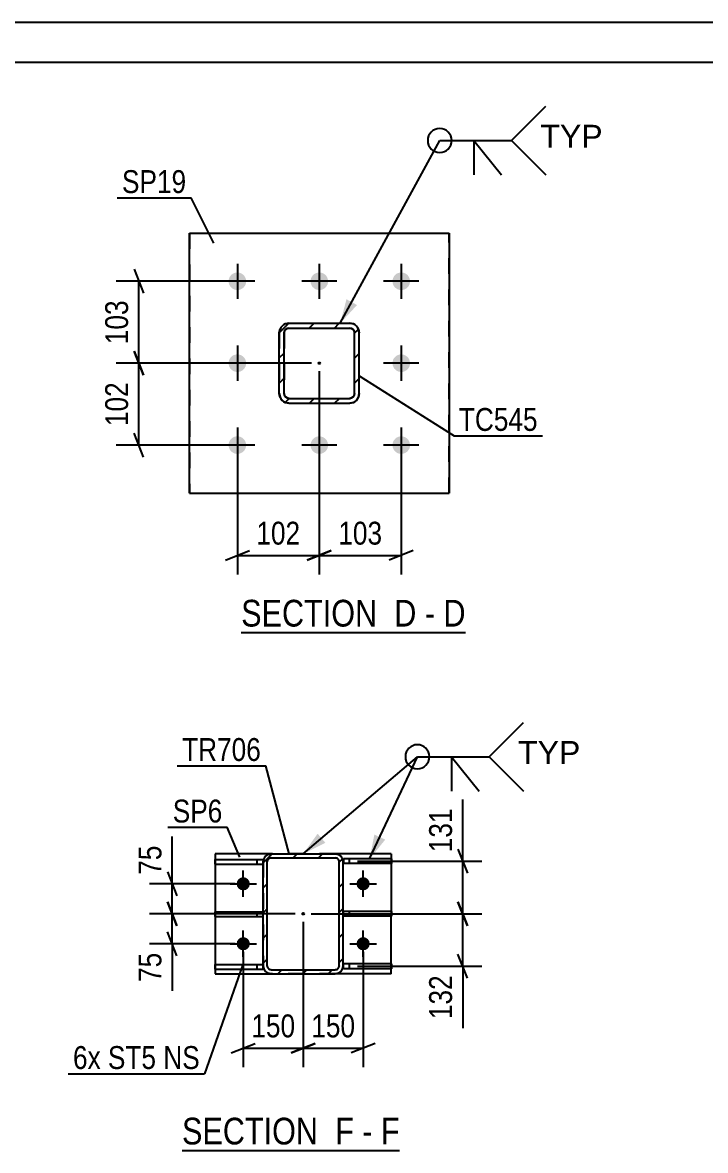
# Model space of a CAD drawing. Header units: millimetres. Extents: x 0 to 841, y 0 to 594.
# Drawn here: x 302.9 to 388.3, y 452.9 to 594 of the extents above; entities that cross this region are included whole.
import ezdxf

# ---------------------------------------------------------------- set-up
doc = ezdxf.new("R2010")
doc.units = ezdxf.units.MM
doc.linetypes.add('DXK_LINE_DOT2', pattern=[3.9198, 1.9599, -1.9599])
doc.linetypes.add('DXK_LINE_DOT3', pattern=[5.9187, 2.979, -0.9799, 0.9799, -0.9799])
doc.styles.add('Arial', font='ARIAL.TTF', dxfattribs={"height": 0.2})
doc.styles.add('Arial Narrow', font='ARIALN.TTF', dxfattribs={"height": 0.2})

# ---------------------------------------------------------------- blocks, each defined once
blk = doc.blocks.new('Unknown-761551059-1129')
at = {"color": 5, "linetype": 'Continuous'}
for p, q in [((841, 594), (0, 594)), ((836, 589), (5, 589))]:
    blk.add_line(p, q, dxfattribs=at)
blk = doc.blocks.new('Unknown-761551059-15 - 25766')
at = {"color": 6, "linetype": 'Continuous'}
blk.add_line((330.22, 517.68), (358.29, 517.68), dxfattribs=at)
at = {"color": 0, "linetype": 'Continuous'}
for points in [[(348.32, 518.43), (348.32, 521.93), (330.22, 521.93), (330.22, 518.43)], [(352.14, 518.43), (352.14, 521.93), (349.37, 521.93), (349.37, 518.43)], [(354.47, 518.43), (354.47, 521.93), (353.19, 521.93), (353.19, 518.43)], [(358.29, 518.43), (358.29, 521.93), (355.52, 521.93), (355.52, 518.43)]]:
    blk.add_wipeout(points, dxfattribs=at)
at = {"color": 7, "linetype": 'Continuous', "style": 'Arial Narrow'}
for s, p in [('SECTION ', (330.22, 518.43)), ('D', (349.37, 518.43)), ('D', (355.52, 518.43)), ('-', (353.19, 518.43))]:
    blk.add_text(s, height=3.34, dxfattribs=at).set_placement(p)
blk = doc.blocks.new('Unknown-761551059-17 - 26700')
at = {"color": 6, "linetype": 'Continuous'}
blk.add_line((322.82, 452.88), (350.03, 452.88), dxfattribs=at)
at = {"color": 0, "linetype": 'Continuous'}
for points in [[(340.93, 453.63), (340.93, 457.13), (322.82, 457.13), (322.82, 453.63)], [(344.32, 453.63), (344.32, 457.13), (341.98, 457.13), (341.98, 453.63)], [(346.64, 453.63), (346.64, 457.13), (345.37, 457.13), (345.37, 453.63)], [(350.03, 453.63), (350.03, 457.13), (347.69, 457.13), (347.69, 453.63)]]:
    blk.add_wipeout(points, dxfattribs=at)
at = {"color": 7, "linetype": 'Continuous', "style": 'Arial Narrow'}
for s, p in [('SECTION ', (322.82, 453.63)), ('F', (341.98, 453.63)), ('F', (347.69, 453.63)), ('-', (345.37, 453.63))]:
    blk.add_text(s, height=3.34, dxfattribs=at).set_placement(p)
blk = doc.blocks.new('Part-761551059-25777 - 25766')
at = {"linetype": 'Continuous'}
h = blk.add_hatch(dxfattribs=at)
h.set_pattern_fill('', scale=0.7, style=0, pattern_type=0)
h.set_pattern_definition([(45, (336.1912, 556.3818), (-1.57154, 1.57154), [])])
h.paths.add_polyline_path([(343.79, 556.38), (336.19, 556.38), (335.73, 556.29), (335.34, 556.03), (335.08, 555.64), (334.99, 555.18), (334.99, 547.58), (335.08, 547.12), (335.34, 546.73), (335.73, 546.47), (336.19, 546.38), (343.79, 546.38), (344.25, 546.47), (344.64, 546.73), (344.9, 547.12), (344.99, 547.58), (344.99, 555.18), (344.9, 555.64), (344.64, 556.03), (344.25, 556.29)])
h.paths.add_polyline_path([(344.35, 555.41), (344.39, 555.18), (344.39, 547.58), (344.35, 547.35), (344.22, 547.16), (344.02, 547.03), (343.79, 546.98), (336.19, 546.98), (335.96, 547.03), (335.77, 547.16), (335.64, 547.35), (335.59, 547.58), (335.59, 555.18), (335.64, 555.41), (335.77, 555.61), (335.96, 555.74), (336.19, 555.78), (343.79, 555.78), (344.02, 555.74), (344.22, 555.61)])
blk.add_hatch(color=30, dxfattribs=at).paths.add_polyline_path([(339.99, 551.28, -1), (339.99, 551.48, -1)])
at = {"color": 7, "linetype": 'DXK_LINE_DOT2'}
for p, q in [((335.73, 556.29), (336.19, 556.38)), ((336.19, 556.38), (343.79, 556.38)), ((343.79, 556.38), (344.25, 556.29)), ((334.99, 555.18), (335.08, 555.64)), ((334.99, 555.18), (334.99, 547.58)), ((335.64, 555.41), (335.59, 555.18)), ((335.59, 555.18), (335.59, 547.58)), ((335.77, 555.61), (335.64, 555.41)), ((335.96, 555.74), (335.77, 555.61)), ((336.19, 555.78), (335.96, 555.74)), ((336.19, 555.78), (343.79, 555.78)), ((344.02, 555.74), (343.79, 555.78)), ((344.22, 555.61), (344.02, 555.74)), ((344.35, 555.41), (344.22, 555.61)), ((344.39, 555.18), (344.35, 555.41)), ((344.39, 547.58), (344.39, 555.18)), ((344.9, 555.64), (344.99, 555.18)), ((344.99, 547.58), (344.99, 555.18)), ((335.08, 547.12), (334.99, 547.58)), ((335.59, 547.58), (335.64, 547.35)), ((344.35, 547.35), (344.39, 547.58)), ((344.99, 547.58), (344.9, 547.12)), ((335.64, 547.35), (335.77, 547.16)), ((336.19, 546.38), (335.73, 546.47)), ((335.77, 547.16), (335.96, 547.03)), ((335.96, 547.03), (336.19, 546.98)), ((336.19, 546.98), (343.79, 546.98)), ((336.19, 546.38), (343.79, 546.38)), ((343.79, 546.98), (344.02, 547.03)), ((344.25, 546.47), (343.79, 546.38)), ((344.02, 547.03), (344.22, 547.16)), ((344.22, 547.16), (344.35, 547.35))]:
    blk.add_line(p, q, dxfattribs=at)
at = {"color": 2, "linetype": 'Continuous'}
for p, q in [((336.19, 556.38), (335.73, 556.29)), ((336.19, 556.38), (336.19, 556.38)), ((336.19, 556.38), (343.79, 556.38)), ((343.79, 556.38), (343.79, 556.38)), ((344.25, 556.29), (343.79, 556.38)), ((335.08, 555.64), (334.99, 555.18)), ((334.99, 555.18), (334.99, 555.18)), ((334.99, 547.58), (334.99, 555.18)), ((335.59, 555.18), (335.64, 555.41)), ((335.59, 555.18), (335.59, 555.18)), ((335.59, 547.58), (335.59, 555.18)), ((335.64, 555.41), (335.77, 555.61)), ((335.77, 555.61), (335.96, 555.74)), ((335.96, 555.74), (336.19, 555.78)), ((336.19, 555.78), (336.19, 555.78)), ((336.19, 555.78), (343.79, 555.78)), ((343.79, 555.78), (343.79, 555.78)), ((343.79, 555.78), (344.02, 555.74)), ((344.02, 555.74), (344.22, 555.61)), ((344.22, 555.61), (344.35, 555.41)), ((344.35, 555.41), (344.39, 555.18)), ((344.39, 555.18), (344.39, 555.18)), ((344.39, 547.58), (344.39, 555.18)), ((344.99, 555.18), (344.9, 555.64)), ((344.99, 555.18), (344.99, 555.18)), ((344.99, 547.58), (344.99, 555.18)), ((334.99, 547.58), (334.99, 547.58)), ((334.99, 547.58), (335.08, 547.12)), ((335.59, 547.58), (335.59, 547.58)), ((335.64, 547.35), (335.59, 547.58)), ((344.39, 547.58), (344.35, 547.35)), ((344.39, 547.58), (344.39, 547.58)), ((344.9, 547.12), (344.99, 547.58)), ((344.99, 547.58), (344.99, 547.58)), ((335.77, 547.16), (335.64, 547.35)), ((335.73, 546.47), (336.19, 546.38)), ((335.96, 547.03), (335.77, 547.16)), ((336.19, 546.98), (335.96, 547.03)), ((336.19, 546.98), (336.19, 546.98)), ((336.19, 546.98), (343.79, 546.98)), ((336.19, 546.38), (336.19, 546.38)), ((336.19, 546.38), (343.79, 546.38)), ((344.02, 547.03), (343.79, 546.98)), ((343.79, 546.98), (343.79, 546.98)), ((343.79, 546.38), (344.25, 546.47)), ((343.79, 546.38), (343.79, 546.38)), ((344.22, 547.16), (344.02, 547.03)), ((344.35, 547.35), (344.22, 547.16))]:
    blk.add_line(p, q, dxfattribs=at)
at = {"color": 30, "linetype": 'DXK_LINE_DOT3'}
blk.add_line((339.99, 551.38), (339.99, 551.38), dxfattribs=at)
at = {"color": 30, "linetype": 'Continuous'}
blk.add_circle((339.99, 551.38), 0.1, dxfattribs=at)
at = {"color": 7, "linetype": 'DXK_LINE_DOT2'}
for centre, start, end in [((336.19, 555.18), 112.4988, 157.4988), ((343.79, 555.18), 22.4988, 67.4988), ((336.19, 547.58), 202.4988, 247.4988), ((343.79, 547.58), 292.4988, 337.4988)]:
    blk.add_arc(centre, 1.2, start, end, dxfattribs=at)
at = {"color": 2, "linetype": 'Continuous'}
for centre, start, end in [((336.19, 555.18), 112.4988, 157.4988), ((343.79, 555.18), 22.4988, 67.4988), ((336.19, 547.58), 202.4988, 247.4988), ((343.79, 547.58), 292.4988, 337.4988)]:
    blk.add_arc(centre, 1.2, start, end, dxfattribs=at)
blk = doc.blocks.new('Part-761551059-25780 - 25766')
at = {"color": 2, "linetype": 'Continuous'}
for p, q in [((323.74, 567.63), (356.24, 567.63)), ((323.74, 535.13), (323.74, 567.63)), ((356.24, 567.63), (356.24, 567.63)), ((356.24, 567.63), (356.24, 535.13)), ((323.74, 535.13), (356.24, 535.13)), ((356.24, 535.13), (356.24, 535.13))]:
    blk.add_line(p, q, dxfattribs=at)
at = {"color": 7, "linetype": 'DXK_LINE_DOT2'}
for p, q in [((323.74, 567.63), (323.74, 567.63)), ((323.74, 567.63), (323.74, 535.13)), ((356.24, 535.13), (356.24, 567.63)), ((323.74, 535.13), (323.74, 535.13))]:
    blk.add_line(p, q, dxfattribs=at)
blk = doc.blocks.new('Bolt-761551059-25834 - 25766')
at = {"linetype": 'Continuous'}
for points in [[(328.64, 561.58), (328.66, 561.81), (328.72, 562.03), (328.82, 562.23), (328.97, 562.41), (329.14, 562.56), (329.35, 562.66), (329.57, 562.72), (329.8, 562.73), (330.03, 562.69), (330.24, 562.61), (330.44, 562.48), (330.6, 562.32), (330.72, 562.13), (330.8, 561.91), (330.84, 561.69), (330.83, 561.46), (330.77, 561.23), (330.66, 561.03), (330.52, 560.85), (330.34, 560.71), (330.13, 560.6), (329.91, 560.54), (329.68, 560.53), (329.45, 560.57), (329.24, 560.65), (329.05, 560.78), (328.88, 560.94), (328.76, 561.14), (328.68, 561.35)], [(338.89, 561.58), (338.91, 561.81), (338.97, 562.03), (339.07, 562.23), (339.22, 562.41), (339.39, 562.56), (339.6, 562.66), (339.82, 562.72), (340.05, 562.73), (340.28, 562.69), (340.49, 562.61), (340.69, 562.48), (340.85, 562.32), (340.97, 562.13), (341.05, 561.91), (341.09, 561.69), (341.08, 561.46), (341.02, 561.23), (340.91, 561.03), (340.77, 560.85), (340.59, 560.71), (340.38, 560.6), (340.16, 560.54), (339.93, 560.53), (339.7, 560.57), (339.49, 560.65), (339.3, 560.78), (339.13, 560.94), (339.01, 561.14), (338.93, 561.35)], [(349.14, 561.58), (349.16, 561.81), (349.22, 562.03), (349.32, 562.23), (349.47, 562.41), (349.64, 562.56), (349.85, 562.66), (350.07, 562.72), (350.3, 562.73), (350.53, 562.69), (350.74, 562.61), (350.94, 562.48), (351.1, 562.32), (351.22, 562.13), (351.3, 561.91), (351.34, 561.69), (351.33, 561.46), (351.27, 561.23), (351.16, 561.03), (351.02, 560.85), (350.84, 560.71), (350.63, 560.6), (350.41, 560.54), (350.18, 560.53), (349.95, 560.57), (349.74, 560.65), (349.55, 560.78), (349.38, 560.94), (349.26, 561.14), (349.18, 561.35)], [(328.64, 551.33), (328.66, 551.56), (328.72, 551.78), (328.82, 551.98), (328.97, 552.16), (329.14, 552.31), (329.35, 552.41), (329.57, 552.47), (329.8, 552.48), (330.03, 552.44), (330.24, 552.36), (330.44, 552.23), (330.6, 552.07), (330.72, 551.88), (330.8, 551.66), (330.84, 551.44), (330.83, 551.21), (330.77, 550.98), (330.66, 550.78), (330.52, 550.6), (330.34, 550.46), (330.13, 550.35), (329.91, 550.29), (329.68, 550.28), (329.45, 550.32), (329.24, 550.4), (329.05, 550.53), (328.88, 550.69), (328.76, 550.89), (328.68, 551.1)], [(349.14, 551.33), (349.16, 551.56), (349.22, 551.78), (349.32, 551.98), (349.47, 552.16), (349.64, 552.31), (349.85, 552.41), (350.07, 552.47), (350.3, 552.48), (350.53, 552.44), (350.74, 552.36), (350.94, 552.23), (351.1, 552.07), (351.22, 551.88), (351.3, 551.66), (351.34, 551.44), (351.33, 551.21), (351.27, 550.98), (351.16, 550.78), (351.02, 550.6), (350.84, 550.46), (350.63, 550.35), (350.41, 550.29), (350.18, 550.28), (349.95, 550.32), (349.74, 550.4), (349.55, 550.53), (349.38, 550.69), (349.26, 550.89), (349.18, 551.1)], [(328.64, 541.08), (328.65, 541.31), (328.72, 541.53), (328.82, 541.73), (328.97, 541.91), (329.14, 542.06), (329.35, 542.16), (329.57, 542.22), (329.8, 542.23), (330.03, 542.19), (330.24, 542.11), (330.44, 541.98), (330.6, 541.82), (330.72, 541.63), (330.8, 541.41), (330.84, 541.19), (330.83, 540.96), (330.77, 540.73), (330.66, 540.53), (330.52, 540.35), (330.34, 540.21), (330.13, 540.1), (329.91, 540.04), (329.68, 540.03), (329.45, 540.07), (329.24, 540.15), (329.05, 540.28), (328.88, 540.44), (328.76, 540.64), (328.68, 540.85)], [(338.89, 541.08), (338.9, 541.31), (338.97, 541.53), (339.07, 541.73), (339.22, 541.91), (339.39, 542.06), (339.6, 542.16), (339.82, 542.22), (340.05, 542.23), (340.28, 542.19), (340.49, 542.11), (340.69, 541.98), (340.85, 541.82), (340.97, 541.63), (341.05, 541.41), (341.09, 541.19), (341.08, 540.96), (341.02, 540.73), (340.91, 540.53), (340.77, 540.35), (340.59, 540.21), (340.38, 540.1), (340.16, 540.04), (339.93, 540.03), (339.7, 540.07), (339.49, 540.15), (339.3, 540.28), (339.13, 540.44), (339.01, 540.64), (338.93, 540.85)], [(349.14, 541.08), (349.15, 541.31), (349.22, 541.53), (349.32, 541.73), (349.47, 541.91), (349.64, 542.06), (349.85, 542.16), (350.07, 542.22), (350.3, 542.23), (350.53, 542.19), (350.74, 542.11), (350.94, 541.98), (351.1, 541.82), (351.22, 541.63), (351.3, 541.41), (351.34, 541.19), (351.33, 540.96), (351.27, 540.73), (351.16, 540.53), (351.02, 540.35), (350.84, 540.21), (350.63, 540.1), (350.41, 540.04), (350.18, 540.03), (349.95, 540.07), (349.74, 540.15), (349.55, 540.28), (349.38, 540.44), (349.26, 540.64), (349.18, 540.85)]]:
    blk.add_hatch(color=1, dxfattribs=at).paths.add_polyline_path(points)
at = {"color": 1, "linetype": 'Continuous'}
for p, q in [((329.74, 563.83), (329.74, 559.43)), ((339.99, 563.83), (339.99, 559.43)), ((350.24, 563.83), (350.24, 559.43)), ((331.94, 561.63), (327.54, 561.63)), ((342.19, 561.63), (337.79, 561.63)), ((352.44, 561.63), (348.04, 561.63)), ((329.74, 553.58), (329.74, 549.18)), ((350.24, 553.58), (350.24, 549.18)), ((331.94, 551.38), (327.54, 551.38)), ((352.44, 551.38), (348.04, 551.38)), ((329.74, 543.33), (329.74, 538.93)), ((339.99, 543.33), (339.99, 538.93)), ((350.24, 543.33), (350.24, 538.93)), ((331.94, 541.13), (327.54, 541.13)), ((342.19, 541.13), (337.79, 541.13)), ((352.44, 541.13), (348.04, 541.13))]:
    blk.add_line(p, q, dxfattribs=at)
blk = doc.blocks.new('Part-761551059-26727 - 26700')
at = {"color": 2, "linetype": 'Continuous'}
for p, q in [((326.98, 488.7), (326.98, 489.3)), ((326.98, 489.3), (332.98, 489.3)), ((326.98, 488.7), (332.98, 488.7)), ((332.98, 489.3), (332.98, 488.99))]:
    blk.add_line(p, q, dxfattribs=at)
at = {"color": 7, "linetype": 'DXK_LINE_DOT2'}
for p, q in [((332.23, 488.7), (332.23, 489.3)), ((332.98, 488.99), (332.98, 488.7))]:
    blk.add_line(p, q, dxfattribs=at)
blk = doc.blocks.new('Part-761551059-26719 - 26700')
at = {"color": 2, "linetype": 'Continuous'}
for p, q in [((333.98, 489.99), (326.98, 489.99)), ((326.98, 489.99), (326.98, 474.99)), ((348.98, 489.99), (341.98, 489.99)), ((348.98, 489.99), (348.98, 489.37)), ((348.98, 488.77), (348.98, 482.79)), ((348.98, 476.22), (348.98, 482.19)), ((348.98, 474.99), (348.98, 475.62)), ((326.98, 474.99), (333.98, 474.99)), ((348.98, 474.99), (341.98, 474.99))]:
    blk.add_line(p, q, dxfattribs=at)
at = {"color": 7, "linetype": 'DXK_LINE_DOT2'}
for p, q in [((341.98, 489.99), (333.98, 489.99)), ((348.98, 489.37), (348.98, 488.77)), ((348.98, 482.79), (348.98, 482.19)), ((348.98, 475.62), (348.98, 476.22)), ((341.98, 474.99), (333.98, 474.99))]:
    blk.add_line(p, q, dxfattribs=at)
blk = doc.blocks.new('Part-761551059-26723 - 26700')
at = {"color": 2, "linetype": 'Continuous'}
for p, q in [((349.02, 482.79), (343.02, 482.79)), ((343.02, 482.19), (343.02, 482.79)), ((349.02, 482.79), (349.02, 482.19)), ((349.02, 482.19), (343.02, 482.19))]:
    blk.add_line(p, q, dxfattribs=at)
at = {"color": 7, "linetype": 'DXK_LINE_DOT2'}
blk.add_line((343.77, 482.19), (343.77, 482.79), dxfattribs=at)
blk = doc.blocks.new('Part-761551059-26764 - 26700')
at = {"linetype": 'Continuous'}
h = blk.add_hatch(dxfattribs=at)
h.set_pattern_fill('', scale=0.7, style=0, pattern_type=0)
h.set_pattern_definition([(45, (342.902, 489.377), (-1.57154, 1.57154), [])])
h.paths.add_polyline_path([(342.98, 488.99), (342.9, 489.38), (342.69, 489.7), (342.36, 489.92), (341.98, 489.99), (333.98, 489.99), (333.6, 489.92), (333.27, 489.7), (333.05, 489.38), (332.98, 488.99), (332.98, 475.99), (333.05, 475.61), (333.27, 475.29), (333.6, 475.07), (333.98, 474.99), (341.98, 474.99), (342.36, 475.07), (342.69, 475.29), (342.9, 475.61), (342.98, 475.99)])
h.paths.add_polyline_path([(342.44, 475.8), (342.33, 475.64), (342.17, 475.53), (341.98, 475.49), (333.98, 475.49), (333.79, 475.53), (333.62, 475.64), (333.52, 475.8), (333.48, 475.99), (333.48, 488.99), (333.52, 489.19), (333.62, 489.35), (333.79, 489.46), (333.98, 489.49), (341.98, 489.49), (342.17, 489.46), (342.33, 489.35), (342.44, 489.19), (342.48, 488.99), (342.48, 475.99)])
blk.add_hatch(color=30, dxfattribs=at).paths.add_polyline_path([(337.98, 482.39, -1), (337.98, 482.59, -1)])
at = {"color": 7, "linetype": 'DXK_LINE_DOT2'}
for p, q in [((333.6, 489.92), (333.98, 489.99)), ((333.98, 489.99), (341.98, 489.99)), ((341.98, 489.99), (342.36, 489.92)), ((332.98, 488.99), (333.05, 489.38)), ((332.98, 488.99), (332.98, 475.99)), ((333.52, 489.19), (333.48, 488.99)), ((333.48, 475.99), (333.48, 488.99)), ((333.98, 489.49), (333.79, 489.46)), ((333.98, 489.49), (341.98, 489.49)), ((342.17, 489.46), (341.98, 489.49)), ((342.48, 488.99), (342.44, 489.19)), ((342.48, 475.99), (342.48, 488.99)), ((342.9, 489.38), (342.98, 488.99)), ((342.98, 475.99), (342.98, 488.99)), ((333.05, 475.61), (332.98, 475.99)), ((333.48, 475.99), (333.52, 475.8)), ((342.44, 475.8), (342.48, 475.99)), ((342.98, 475.99), (342.9, 475.61)), ((333.98, 474.99), (333.6, 475.07)), ((333.79, 475.53), (333.98, 475.49)), ((333.98, 475.49), (341.98, 475.49)), ((333.98, 474.99), (341.98, 474.99)), ((341.98, 475.49), (342.17, 475.53)), ((342.36, 475.07), (341.98, 474.99))]:
    blk.add_line(p, q, dxfattribs=at)
at = {"color": 2, "linetype": 'Continuous'}
for p, q in [((333.98, 489.99), (333.6, 489.92)), ((333.98, 489.99), (341.98, 489.99)), ((342.36, 489.92), (341.98, 489.99)), ((333.05, 489.38), (332.98, 488.99)), ((332.98, 475.99), (332.98, 488.99)), ((333.48, 488.99), (333.52, 489.19)), ((333.48, 475.99), (333.48, 488.99)), ((333.79, 489.46), (333.98, 489.49)), ((333.98, 489.49), (341.98, 489.49)), ((341.98, 489.49), (342.17, 489.46)), ((342.44, 489.19), (342.48, 488.99)), ((342.48, 475.99), (342.48, 488.99)), ((342.98, 488.99), (342.9, 489.38)), ((342.98, 475.99), (342.98, 488.99)), ((332.98, 475.99), (333.05, 475.61)), ((333.52, 475.8), (333.48, 475.99)), ((342.48, 475.99), (342.44, 475.8)), ((342.9, 475.61), (342.98, 475.99)), ((333.6, 475.07), (333.98, 474.99)), ((333.98, 475.49), (333.79, 475.53)), ((333.98, 475.49), (341.98, 475.49)), ((333.98, 474.99), (341.98, 474.99)), ((342.17, 475.53), (341.98, 475.49)), ((341.98, 474.99), (342.36, 475.07))]:
    blk.add_line(p, q, dxfattribs=at)
at = {"color": 30, "linetype": 'DXK_LINE_DOT3'}
blk.add_line((337.98, 482.49), (337.98, 482.49), dxfattribs=at)
at = {"color": 30, "linetype": 'Continuous'}
blk.add_circle((337.98, 482.49), 0.1, dxfattribs=at)
at = {"color": 7, "linetype": 'DXK_LINE_DOT2'}
for centre, radius, start, end in [((333.98, 488.99), 1, 112.5, 157.5), ((341.98, 488.99), 1, 22.5, 67.5), ((333.98, 488.99), 0.5, 112.5, 157.5), ((341.98, 488.99), 0.5, 22.5, 67.5), ((333.98, 475.99), 1, 202.5, 247.5), ((333.98, 475.99), 0.5, 202.5, 247.5), ((341.98, 475.99), 0.5, 292.5, 337.5), ((341.98, 475.99), 1, 292.5, 337.5)]:
    blk.add_arc(centre, radius, start, end, dxfattribs=at)
at = {"color": 2, "linetype": 'Continuous'}
for centre, radius, start, end in [((333.98, 488.99), 1, 112.5, 157.5), ((341.98, 488.99), 1, 22.5, 67.5), ((333.98, 488.99), 0.5, 112.5, 157.5), ((341.98, 488.99), 0.5, 22.5, 67.5), ((333.98, 475.99), 1, 202.5, 247.5), ((333.98, 475.99), 0.5, 202.5, 247.5), ((341.98, 475.99), 0.5, 292.5, 337.5), ((341.98, 475.99), 1, 292.5, 337.5)]:
    blk.add_arc(centre, radius, start, end, dxfattribs=at)
blk = doc.blocks.new('Part-761551059-26724 - 26700')
at = {"color": 2, "linetype": 'Continuous'}
for p, q in [((349.02, 489.37), (343.02, 489.37)), ((343.02, 489.37), (343.02, 488.77)), ((349.02, 488.77), (343.02, 488.77)), ((349.02, 489.37), (349.02, 488.77))]:
    blk.add_line(p, q, dxfattribs=at)
at = {"color": 7, "linetype": 'DXK_LINE_DOT2'}
blk.add_line((343.77, 488.77), (343.77, 489.37), dxfattribs=at)
blk = doc.blocks.new('Part-761551059-26725 - 26700')
at = {"color": 2, "linetype": 'Continuous'}
for p, q in [((349.02, 476.22), (343.02, 476.22)), ((343.02, 475.62), (343.02, 476.22)), ((349.02, 475.62), (343.02, 475.62)), ((349.02, 476.22), (349.02, 475.62))]:
    blk.add_line(p, q, dxfattribs=at)
at = {"color": 7, "linetype": 'DXK_LINE_DOT2'}
blk.add_line((343.77, 475.62), (343.77, 476.22), dxfattribs=at)
blk = doc.blocks.new('Part-761551059-26726 - 26700')
at = {"color": 2, "linetype": 'Continuous'}
for p, q in [((326.98, 482.13), (326.98, 482.73)), ((326.98, 482.73), (332.98, 482.73)), ((326.98, 482.13), (332.98, 482.13))]:
    blk.add_line(p, q, dxfattribs=at)
at = {"color": 7, "linetype": 'DXK_LINE_DOT2'}
for p, q in [((332.23, 482.13), (332.23, 482.73)), ((332.98, 482.13), (332.98, 482.73))]:
    blk.add_line(p, q, dxfattribs=at)
blk = doc.blocks.new('Part-761551059-26728 - 26700')
at = {"color": 2, "linetype": 'Continuous'}
for p, q in [((326.98, 475.55), (326.98, 476.15)), ((326.98, 476.15), (332.98, 476.15)), ((332.98, 475.55), (332.98, 475.99)), ((326.98, 475.55), (332.98, 475.55))]:
    blk.add_line(p, q, dxfattribs=at)
at = {"color": 7, "linetype": 'DXK_LINE_DOT2'}
for p, q in [((332.23, 475.55), (332.23, 476.15)), ((332.98, 475.99), (332.98, 476.15))]:
    blk.add_line(p, q, dxfattribs=at)
blk = doc.blocks.new('Bolt-761551059-26770 - 26700')
at = {"linetype": 'Continuous'}
for points in [[(329.65, 486.24, -1), (331.3, 486.24, -1)], [(344.65, 486.24, -1), (346.3, 486.24, -1)], [(329.65, 478.74, -1), (331.3, 478.74, -1)], [(344.65, 478.74, -1), (346.3, 478.74, -1)]]:
    blk.add_hatch(color=1, dxfattribs=at).paths.add_polyline_path(points)
at = {"color": 1, "linetype": 'Continuous'}
for p, q in [((330.48, 484.59), (330.48, 487.89)), ((345.48, 484.59), (345.48, 487.89)), ((328.83, 486.24), (332.13, 486.24)), ((343.83, 486.24), (347.13, 486.24)), ((330.48, 477.09), (330.48, 480.39)), ((345.48, 477.09), (345.48, 480.39)), ((328.83, 478.74), (332.13, 478.74)), ((343.83, 478.74), (347.13, 478.74))]:
    blk.add_line(p, q, dxfattribs=at)
blk = doc.blocks.new('StraightDimension-761551059-36297 - 25766')
at = {"color": 7, "linetype": 'Continuous'}
for p, q in [((316.82, 552.88), (318.02, 549.88)), ((339, 551.38), (314.57, 551.38)), ((317.42, 541.13), (317.42, 551.38)), ((318.02, 539.63), (316.82, 542.63)), ((328.74, 541.13), (314.57, 541.13))]:
    blk.add_line(p, q, dxfattribs=at)
at = {"color": 0}
blk.add_wipeout([(316.67, 549.6), (312.47, 549.6), (312.47, 542.91), (316.67, 542.91)], dxfattribs=at)
at = {"color": 3, "style": 'Arial Narrow'}
blk.add_text('102', height=2.863, rotation=90.0002, dxfattribs=at).set_placement((316.07, 543.51))
blk = doc.blocks.new('StraightDimension-761551059-36296 - 25766')
at = {"color": 7, "linetype": 'Continuous'}
for p, q in [((316.82, 563.13), (318.02, 560.13)), ((328.74, 561.63), (314.57, 561.63)), ((317.42, 551.38), (317.42, 561.63)), ((318.02, 549.88), (316.82, 552.88)), ((339, 551.38), (314.57, 551.38))]:
    blk.add_line(p, q, dxfattribs=at)
at = {"color": 0}
blk.add_wipeout([(316.67, 559.85), (312.47, 559.85), (312.47, 553.16), (316.67, 553.16)], dxfattribs=at)
at = {"color": 3, "style": 'Arial Narrow'}
blk.add_text('103', height=2.863, rotation=90.0002, dxfattribs=at).set_placement((316.07, 553.76))
blk = doc.blocks.new('StraightDimension-761551059-36317 - 25766')
at = {"color": 7, "linetype": 'Continuous'}
for p, q in [((339.99, 550.38), (339.99, 524.93)), ((350.24, 540.13), (350.24, 524.93)), ((338.49, 526.73), (341.49, 527.93)), ((351.74, 527.93), (348.74, 526.73)), ((339.99, 527.33), (350.24, 527.33))]:
    blk.add_line(p, q, dxfattribs=at)
at = {"color": 0}
blk.add_wipeout([(348.46, 528.08), (348.46, 532.28), (341.77, 532.28), (341.77, 528.08)], dxfattribs=at)
at = {"color": 3, "style": 'Arial Narrow'}
blk.add_text('103', height=2.863, dxfattribs=at).set_placement((342.37, 528.68))
blk = doc.blocks.new('StraightDimension-761551059-36318 - 25766')
at = {"color": 7, "linetype": 'Continuous'}
for p, q in [((339.99, 550.38), (339.99, 524.93)), ((329.74, 540.13), (329.74, 524.93)), ((328.24, 526.73), (331.24, 527.93)), ((341.49, 527.93), (338.49, 526.73)), ((329.74, 527.33), (339.99, 527.33))]:
    blk.add_line(p, q, dxfattribs=at)
at = {"color": 0}
blk.add_wipeout([(338.21, 528.08), (338.21, 532.28), (331.52, 532.28), (331.52, 528.08)], dxfattribs=at)
at = {"color": 3, "style": 'Arial Narrow'}
blk.add_text('102', height=2.863, dxfattribs=at).set_placement((332.12, 528.68))
blk = doc.blocks.new('StraightDimension-761551059-28259 - 26700')
at = {"color": 7, "linetype": 'Continuous'}
for p, q in [((337.98, 481.49), (337.98, 463.28)), ((345.48, 477.74), (345.48, 463.28)), ((336.48, 465.08), (339.48, 466.28)), ((346.98, 466.28), (343.98, 465.08)), ((337.98, 465.68), (345.48, 465.68))]:
    blk.add_line(p, q, dxfattribs=at)
at = {"color": 0}
blk.add_wipeout([(345.07, 466.43), (345.07, 470.63), (338.39, 470.63), (338.39, 466.43)], dxfattribs=at)
at = {"color": 3, "style": 'Arial Narrow'}
blk.add_text('150', height=2.863, dxfattribs=at).set_placement((338.99, 467.03))
blk = doc.blocks.new('StraightDimension-761551059-28260 - 26700')
at = {"color": 7, "linetype": 'Continuous'}
for p, q in [((337.98, 481.49), (337.98, 463.28)), ((330.48, 477.74), (330.48, 463.28)), ((328.98, 465.08), (331.98, 466.28)), ((339.48, 466.28), (336.48, 465.08)), ((330.48, 465.68), (337.98, 465.68))]:
    blk.add_line(p, q, dxfattribs=at)
at = {"color": 0}
blk.add_wipeout([(337.57, 466.43), (337.57, 470.63), (330.89, 470.63), (330.89, 466.43)], dxfattribs=at)
at = {"color": 3, "style": 'Arial Narrow'}
blk.add_text('150', height=2.863, dxfattribs=at).set_placement((331.49, 467.03))
blk = doc.blocks.new('StraightDimension-761551059-28287 - 26700')
at = {"color": 7, "linetype": 'Continuous'}
for p, q in [((320.99, 483.99), (322.19, 480.99)), ((336.98, 482.49), (318.74, 482.49)), ((321.59, 478.74), (321.59, 482.49)), ((322.19, 477.24), (320.99, 480.24)), ((329.48, 478.74), (318.74, 478.74)), ((321.59, 478.74), (321.59, 472.84)), ((321.59, 478.74), (321.59, 472.84))]:
    blk.add_line(p, q, dxfattribs=at)
at = {"color": 0}
blk.add_wipeout([(320.84, 478.22), (316.64, 478.22), (316.64, 473.36), (320.84, 473.36)], dxfattribs=at)
at = {"color": 3, "style": 'Arial Narrow'}
blk.add_text('75', height=2.863, rotation=90.0002, dxfattribs=at).set_placement((320.24, 473.96))
blk = doc.blocks.new('StraightDimension-761551059-28286 - 26700')
at = {"color": 7, "linetype": 'Continuous'}
for p, q in [((321.59, 486.24), (321.59, 492.15)), ((321.59, 486.24), (321.59, 492.15)), ((320.99, 487.74), (322.19, 484.74)), ((329.48, 486.24), (318.74, 486.24)), ((321.59, 482.49), (321.59, 486.24)), ((322.19, 480.99), (320.99, 483.99)), ((336.98, 482.49), (318.74, 482.49))]:
    blk.add_line(p, q, dxfattribs=at)
at = {"color": 0}
blk.add_wipeout([(320.84, 491.63), (316.64, 491.63), (316.64, 486.77), (320.84, 486.77)], dxfattribs=at)
at = {"color": 3, "style": 'Arial Narrow'}
blk.add_text('75', height=2.863, rotation=90.0002, dxfattribs=at).set_placement((320.24, 487.37))
blk = doc.blocks.new('StraightDimension-761551059-36267 - 26700')
at = {"color": 7, "linetype": 'Continuous'}
for p, q in [((357.94, 489.07), (357.94, 496.8)), ((357.94, 489.07), (357.94, 496.8)), ((357.34, 490.57), (358.54, 487.57)), ((344.77, 489.07), (360.34, 489.07)), ((357.94, 482.49), (357.94, 489.07)), ((358.54, 480.99), (357.34, 483.99)), ((338.98, 482.49), (360.34, 482.49))]:
    blk.add_line(p, q, dxfattribs=at)
at = {"color": 0}
blk.add_wipeout([(357.19, 496.28), (352.99, 496.28), (352.99, 489.59), (357.19, 489.59)], dxfattribs=at)
at = {"color": 3, "style": 'Arial Narrow'}
blk.add_text('131', height=2.863, rotation=90.0002, dxfattribs=at).set_placement((356.59, 490.19))
blk = doc.blocks.new('StraightDimension-761551059-36268 - 26700')
at = {"color": 7, "linetype": 'Continuous'}
for p, q in [((357.34, 483.99), (358.54, 480.99)), ((338.98, 482.49), (360.34, 482.49)), ((357.94, 475.92), (357.94, 482.49)), ((358.54, 474.42), (357.34, 477.42)), ((344.77, 475.92), (360.34, 475.92)), ((357.94, 475.92), (357.94, 468.18)), ((357.94, 475.92), (357.94, 468.18))]:
    blk.add_line(p, q, dxfattribs=at)
at = {"color": 0}
blk.add_wipeout([(357.19, 475.39), (352.99, 475.39), (352.99, 468.71), (357.19, 468.71)], dxfattribs=at)
at = {"color": 3, "style": 'Arial Narrow'}
blk.add_text('132', height=2.863, rotation=90.0002, dxfattribs=at).set_placement((356.59, 469.31))
blk = doc.blocks.new('Mark-761551059-25981 - 25766')
at = {"color": 0}
blk.add_wipeout([(323.35, 572.67), (323.35, 575.67), (315.31, 575.67), (315.31, 572.67)], dxfattribs=at)
blk.add_wipeout([(323.35, 572.67), (323.35, 575.67), (315.31, 575.67), (315.31, 572.67)], dxfattribs=at)
at = {"color": 30, "linetype": 'Continuous'}
for p in [(314.71, 572.07), (326.81, 566.4)]:
    blk.add_line(p, (323.95, 572.07), dxfattribs=at)
at = {"color": 3, "style": 'Arial Narrow'}
blk.add_text('SP19', height=2.863, dxfattribs=at).set_placement((315.31, 572.67))
blk = doc.blocks.new('Mark-761551059-25974 - 25766')
at = {"color": 0}
blk.add_wipeout([(367.31, 542.91), (367.31, 545.91), (357.45, 545.91), (357.45, 542.91)], dxfattribs=at)
blk.add_wipeout([(367.31, 542.91), (367.31, 545.91), (357.45, 545.91), (357.45, 542.91)], dxfattribs=at)
at = {"color": 30, "linetype": 'Continuous'}
for p, q in [((344.99, 549.78), (356.85, 542.31)), ((356.85, 542.31), (367.91, 542.31))]:
    blk.add_line(p, q, dxfattribs=at)
at = {"color": 3, "style": 'Arial Narrow'}
blk.add_text('TC545', height=2.863, dxfattribs=at).set_placement((357.45, 542.91))
blk = doc.blocks.new('WeldMark-761551059-32203 - 25766')
at = {"linetype": 'Continuous'}
blk.add_hatch(color=30, dxfattribs=at).paths.add_polyline_path([(344.71, 558.66), (342.61, 556.38), (343.39, 559.38)])
at = {"color": 30, "linetype": 'Continuous'}
for p, q in [((342.61, 556.38), (355.05, 579.24)), ((355.05, 579.24), (364.05, 579.24))]:
    blk.add_line(p, q, dxfattribs=at)
at = {"color": 3, "linetype": 'Continuous'}
for q in [(362.77, 574.95), (359.34, 574.95)]:
    blk.add_line((359.34, 579.24), q, dxfattribs=at)
for start, end in [(90, 270), (270, 90)]:
    blk.add_arc((355.05, 579.24), 1.5, start, end, dxfattribs=at)
at = {"color": 0, "linetype": 'Continuous'}
blk.add_wipeout([(375.43, 578.34), (375.43, 581.34), (367.65, 581.34), (367.65, 578.34)], dxfattribs=at)
blk.add_wipeout([(375.43, 578.34), (375.43, 581.34), (367.65, 581.34), (367.65, 578.34)], dxfattribs=at)
at = {"color": 3, "linetype": 'Continuous'}
for q in [(368.34, 583.53), (368.34, 574.95)]:
    blk.add_line((364.05, 579.24), q, dxfattribs=at)
at = {"color": 3, "linetype": 'Continuous', "style": 'Arial'}
blk.add_text('TYP', height=2.865, dxfattribs=at).set_placement((367.65, 578.34))
blk = doc.blocks.new('Mark-761551059-27234 - 26700')
at = {"color": 0}
blk.add_wipeout([(327.87, 493.91), (327.87, 496.91), (321.66, 496.91), (321.66, 493.91)], dxfattribs=at)
blk.add_wipeout([(327.87, 493.91), (327.87, 496.91), (321.66, 496.91), (321.66, 493.91)], dxfattribs=at)
at = {"color": 30, "linetype": 'Continuous'}
for p in [(321.06, 493.31), (330.05, 489.57)]:
    blk.add_line(p, (328.47, 493.31), dxfattribs=at)
at = {"color": 3, "style": 'Arial Narrow'}
blk.add_text('SP6', height=2.863, dxfattribs=at).set_placement((321.66, 493.91))
blk = doc.blocks.new('Mark-761551059-27237 - 26700')
at = {"color": 0}
blk.add_wipeout([(332.69, 501.61), (332.69, 504.61), (322.83, 504.61), (322.83, 501.61)], dxfattribs=at)
blk.add_wipeout([(332.69, 501.61), (332.69, 504.61), (322.83, 504.61), (322.83, 501.61)], dxfattribs=at)
at = {"color": 30, "linetype": 'Continuous'}
for p in [(322.23, 501.01), (336.21, 489.99)]:
    blk.add_line(p, (333.29, 501.01), dxfattribs=at)
at = {"color": 3, "style": 'Arial Narrow'}
blk.add_text('TR706', height=2.863, dxfattribs=at).set_placement((322.83, 501.61))
blk = doc.blocks.new('MarkSet-761551059-27295 - 26700')
at = {"color": 0}
for points in [[(312.65, 463.07), (312.65, 466.07), (309.18, 466.07), (309.18, 463.07)], [(319.58, 463.07), (319.58, 466.07), (313.55, 466.07), (313.55, 463.07)], [(325.04, 463.07), (325.04, 466.07), (320.48, 466.07), (320.48, 463.07)]]:
    blk.add_wipeout(points, dxfattribs=at)
for points in [[(312.65, 463.07), (312.65, 466.07), (309.18, 466.07), (309.18, 463.07)], [(319.58, 463.07), (319.58, 466.07), (313.55, 466.07), (313.55, 463.07)], [(325.04, 463.07), (325.04, 466.07), (320.48, 466.07), (320.48, 463.07)]]:
    blk.add_wipeout(points, dxfattribs=at)
at = {"color": 30, "linetype": 'Continuous'}
for p in [(330.39, 476), (308.58, 462.47)]:
    blk.add_line(p, (325.64, 462.47), dxfattribs=at)
at = {"color": 3, "style": 'Arial Narrow'}
for s, p in [('6x', (309.18, 463.07)), ('ST5', (313.55, 463.07)), ('NS', (320.48, 463.07))]:
    blk.add_text(s, height=2.863, dxfattribs=at).set_placement(p)
blk = doc.blocks.new('WeldMark-761551059-32146 - 26700')
at = {"linetype": 'Continuous'}
for points in [[(340.75, 491.37), (337.98, 489.99), (339.78, 492.51)], [(348.24, 491.77), (346.29, 489.37), (346.88, 492.4)]]:
    blk.add_hatch(color=30, dxfattribs=at).paths.add_polyline_path(points)
at = {"color": 30, "linetype": 'Continuous'}
for p, q in [((337.98, 489.99), (352.26, 502.14)), ((346.29, 489.37), (352.26, 502.14)), ((352.26, 502.14), (361.26, 502.14))]:
    blk.add_line(p, q, dxfattribs=at)
at = {"color": 3, "linetype": 'Continuous'}
for q in [(359.97, 497.85), (356.54, 497.85)]:
    blk.add_line((356.54, 502.14), q, dxfattribs=at)
for start, end in [(90, 270), (270, 90)]:
    blk.add_arc((352.26, 502.14), 1.5, start, end, dxfattribs=at)
at = {"color": 0, "linetype": 'Continuous'}
blk.add_wipeout([(372.63, 501.24), (372.63, 504.24), (364.86, 504.24), (364.86, 501.24)], dxfattribs=at)
blk.add_wipeout([(372.63, 501.24), (372.63, 504.24), (364.86, 504.24), (364.86, 501.24)], dxfattribs=at)
at = {"color": 3, "linetype": 'Continuous'}
for q in [(365.54, 506.42), (365.54, 497.85)]:
    blk.add_line((361.26, 502.14), q, dxfattribs=at)
at = {"color": 3, "linetype": 'Continuous', "style": 'Arial'}
blk.add_text('TYP', height=2.865, dxfattribs=at).set_placement((364.86, 501.24))

msp = doc.modelspace()

# ---------------------------------------------------------------- block references
for name in ['Unknown-761551059-1129', 'Part-761551059-25780 - 25766', 'Bolt-761551059-25834 - 25766', 'Part-761551059-25777 - 25766', 'Part-761551059-26719 - 26700', 'Part-761551059-26764 - 26700', 'Part-761551059-26727 - 26700', 'Part-761551059-26724 - 26700', 'Bolt-761551059-26770 - 26700', 'Part-761551059-26726 - 26700', 'Part-761551059-26723 - 26700', 'Part-761551059-26728 - 26700', 'Part-761551059-26725 - 26700']:
    msp.add_blockref(name, (0, 0))

# ---------------------------------------------------------------- next in the draw order: block references
for name in ['WeldMark-761551059-32203 - 25766', 'Mark-761551059-25981 - 25766', 'StraightDimension-761551059-36297 - 25766', 'Unknown-761551059-15 - 25766', 'StraightDimension-761551059-28259 - 26700', 'Unknown-761551059-17 - 26700']:
    msp.add_blockref(name, (0, 0))

# ---------------------------------------------------------------- next in the draw order: block references
for name in ['StraightDimension-761551059-36296 - 25766', 'StraightDimension-761551059-28260 - 26700']:
    msp.add_blockref(name, (0, 0))

# ---------------------------------------------------------------- next in the draw order: block references
for name in ['StraightDimension-761551059-36317 - 25766', 'StraightDimension-761551059-36267 - 26700', 'StraightDimension-761551059-28287 - 26700']:
    msp.add_blockref(name, (0, 0))

# ---------------------------------------------------------------- next in the draw order: block references
for name in ['StraightDimension-761551059-36318 - 25766', 'Mark-761551059-25974 - 25766', 'WeldMark-761551059-32146 - 26700', 'StraightDimension-761551059-28286 - 26700', 'StraightDimension-761551059-36268 - 26700', 'MarkSet-761551059-27295 - 26700']:
    msp.add_blockref(name, (0, 0))

# ---------------------------------------------------------------- next in the draw order: block references
msp.add_blockref('Mark-761551059-27234 - 26700', (0, 0))

# ---------------------------------------------------------------- next in the draw order: block references
msp.add_blockref('Mark-761551059-27237 - 26700', (0, 0))

doc.saveas('drawing.dxf')
